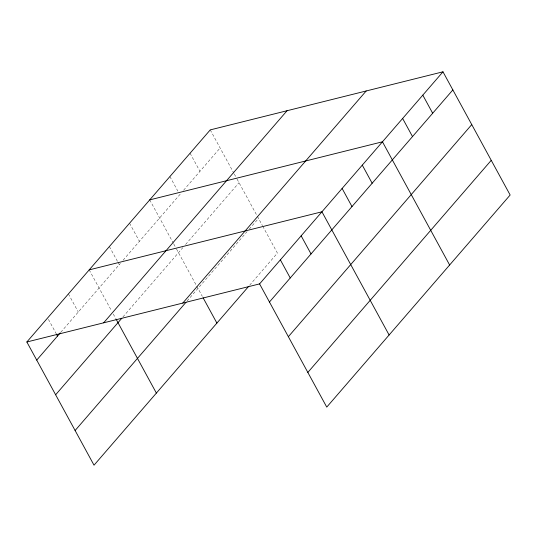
<?xml version="1.0" encoding="UTF-8"?>
<svg xmlns="http://www.w3.org/2000/svg" width="537" height="537" viewBox="0 0 537 537"><rect width="100%" height="100%" fill="white"/><g stroke="black" fill="none" stroke-linecap="round" stroke-linejoin="round"><path stroke-width="0.4" stroke-dasharray="2.69 2.01" d="M60.788 332.262L120.342 263.392M123.067 260.237L180.862 193.401M183.587 190.252L220.116 148.004M122.892 316.991L182.869 247.631M185.594 244.476L239.025 182.687M187.084 301.015L247.06 231.655M249.242 229.138L258.512 218.418M249.611 285.254L277.421 253.095L262.841 226.366M210.249 129.894L233.904 173.29M234.3 174.015L236.663 178.351M237.059 179.069L256.921 215.498M257.317 216.23L262.452 225.641M190.071 153.226L199.945 171.337M169.9 176.559L177.801 191.044M149.729 199.885L173.384 243.281M173.78 244.006L176.143 248.342M176.539 249.061L196.401 285.489M196.797 286.221L202.321 296.357M129.551 223.217L139.425 241.321M109.38 246.55L117.67 261.754M118.066 262.479L119.248 264.654M89.202 269.876L111.683 311.104M113.26 313.997L115.623 318.327M68.421 293.914L78.295 312.024M48.424 319.401L56.325 333.886"/><path stroke-width="0.81" d="M248.524 286.516L94.022 465.19L26.85 341.988L210.249 129.894L442.978 71.81L510.15 195.012L326.751 407.106L259.579 283.905L442.978 71.81M36.724 360.092L60.245 332.893M103.654 322.818L287.047 110.729M55.633 394.776L121.805 318.253M182.781 303.069L366.18 90.981M75.113 430.506L185.997 302.277M269.453 302.009L452.852 89.921M288.362 336.692L471.761 124.597M307.842 372.423L491.241 160.328M149.729 199.885L382.458 141.802L449.63 265.003M89.202 269.876L321.938 211.793L389.11 334.994M26.85 341.988L259.579 283.905M422.807 95.143L432.674 113.247M402.629 118.469L412.503 136.579M362.287 165.134L372.154 183.238M342.109 188.46L351.983 206.57M301.15 235.83L311.024 253.934M280.368 259.868L290.242 277.971M203.107 297.8L216.894 323.086M116.019 319.052L156.374 393.077M56.721 334.611L57.506 336.055"/></g></svg>
